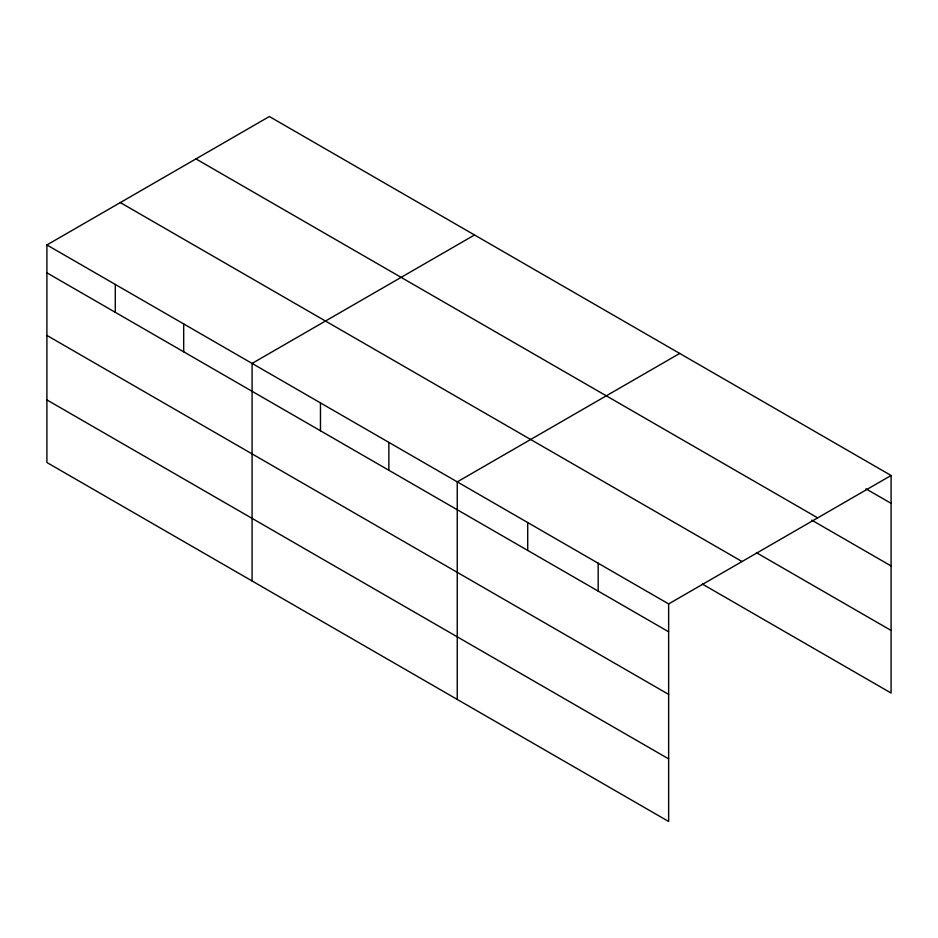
<?xml version="1.0" encoding="UTF-8"?>
<svg xmlns="http://www.w3.org/2000/svg" width="938" height="938" viewBox="0 0 938 938"><rect width="100%" height="100%" fill="white"/><g stroke="black" fill="none" stroke-linecap="round" stroke-linejoin="round"><path stroke-width="1.41" d="M668.642 694.39L668.642 603.92L46.9 244.959L46.9 462.516L668.642 821.477L668.642 694.39L46.9 335.429M702.363 584.069L891.1 693.041L891.1 475.484L269.358 116.523L46.9 244.959M474.534 234.981L252.076 363.416L252.076 580.974M679.71 353.438L457.252 481.874L457.252 699.431M668.642 603.92L891.1 475.484M865.938 488.827L891.1 503.354M195.948 158.909L817.69 517.87M811.827 520.18L891.1 565.954M756.462 552.716L891.1 630.442M120.31 202.573L742.052 561.534M46.9 272.829L668.642 631.79M46.9 399.916L668.642 758.877M598.174 563.234L598.174 591.104M527.707 522.56L527.707 550.43M388.86 442.384L388.86 470.255M320.468 402.906L320.468 430.776M183.684 323.927L183.684 351.797M115.292 284.449L115.292 312.319"/></g></svg>
